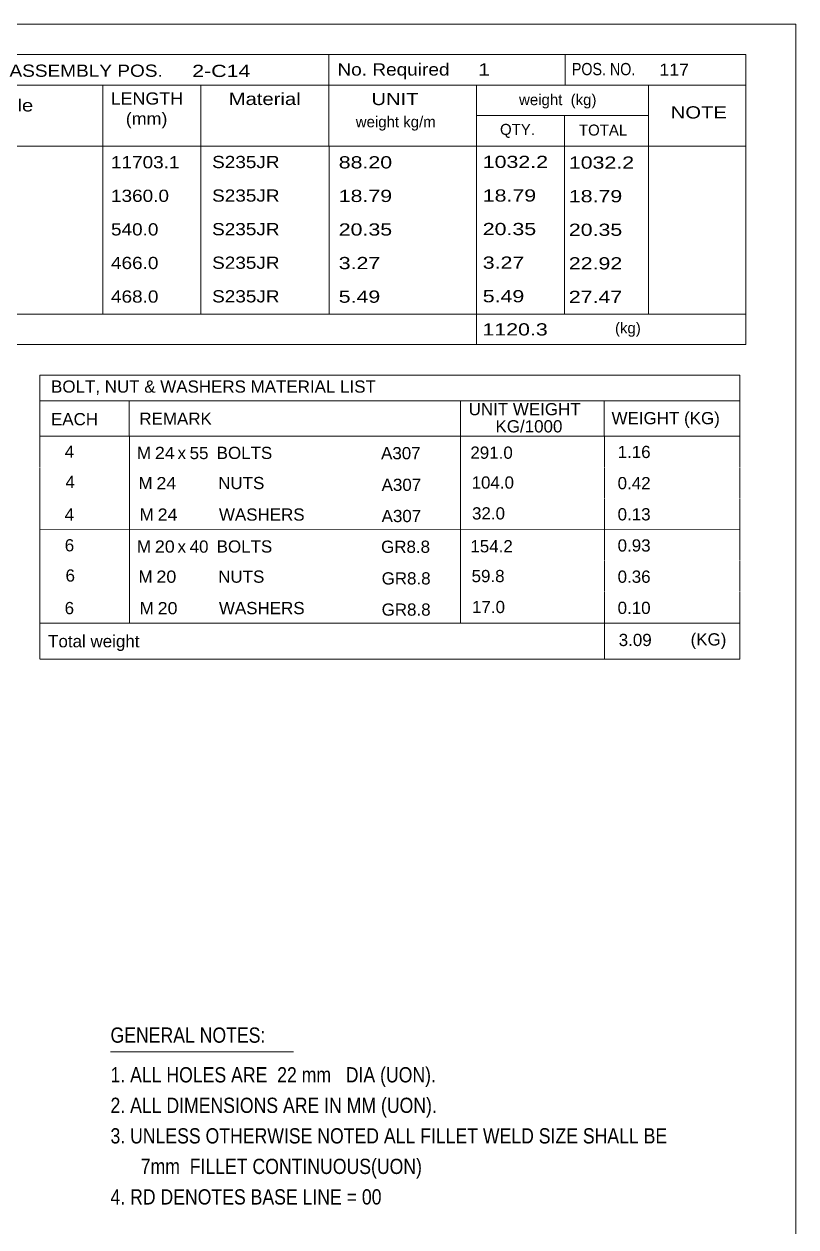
# Model space of a CAD drawing. Header units: millimetres. Extents: x 2 to 579, y 1 to 405.
# Drawn here: x 439.9 to 579, y 188.3 to 405 of the extents above; entities that cross this region are included whole.
import ezdxf

# ---------------------------------------------------------------- set-up
doc = ezdxf.new("R2010")
doc.units = ezdxf.units.MM
doc.linetypes.add('XKITLINE00', pattern=[0])
doc.layers.add('DrawingSheet', color=5, linetype='Continuous', lineweight=0)
doc.layers.add('OtherObjectType', color=7, linetype='Continuous', lineweight=0)
doc.styles.add('ARIAL_NARROW', font='ARIALN.TTF')

# ---------------------------------------------------------------- blocks, each defined once
blk = doc.blocks.new('*A70')
at = {"layer": 'DrawingSheet', "color": 5, "linetype": 'XKITLINE00', "lineweight": 0}
for p, q in [((579, 405), (5, 405)), ((579, 5), (579, 405))]:
    blk.add_line(p, q, dxfattribs=at)
blk = doc.blocks.new('*A71')
at = {"layer": 'OtherObjectType', "color": 7, "linetype": 'XKITLINE00', "lineweight": 0}
for p, q in [((442.76, 341.75), (442.75, 330.75)), ((442.76, 341.75), (568.88, 341.75)), ((568.88, 341.75), (568.88, 330.75)), ((442.75, 337.1), (568.88, 337.1)), ((458.87, 337.11), (458.87, 330.75)), ((518.57, 337.11), (518.57, 330.75)), ((544.47, 337.09), (544.47, 330.75)), ((442.76, 330.72), (442.76, 325.22)), ((442.77, 330.75), (568.88, 330.75)), ((458.92, 330.75), (458.92, 325.13)), ((518.57, 330.75), (518.57, 325.13)), ((544.5, 330.75), (544.5, 325.25)), ((568.88, 330.75), (568.88, 325.25)), ((442.79, 325.13), (442.79, 319.52)), ((458.95, 325.13), (458.95, 319.51)), ((518.57, 325.13), (518.57, 319.51)), ((544.5, 325.13), (544.5, 319.63)), ((568.88, 325.13), (568.88, 319.63)), ((442.79, 319.5), (442.79, 313.93)), ((458.95, 319.51), (458.95, 313.89)), ((518.57, 319.51), (518.57, 313.89)), ((544.5, 319.51), (544.5, 313.9)), ((568.88, 319.51), (568.88, 313.9)), ((568.88, 313.9), (442.75, 313.93)), ((442.76, 313.86), (442.76, 308.36)), ((458.92, 313.89), (458.92, 308.27)), ((518.57, 313.89), (518.57, 308.27)), ((544.5, 313.89), (544.5, 308.39)), ((568.88, 313.89), (568.88, 308.39)), ((442.79, 308.27), (442.79, 302.66)), ((458.95, 308.27), (458.95, 302.66)), ((518.57, 308.27), (518.57, 302.66)), ((544.5, 308.27), (544.5, 302.77)), ((568.88, 308.27), (568.88, 302.77)), ((442.79, 302.64), (442.79, 297.07)), ((458.95, 302.65), (458.95, 297.04)), ((518.57, 302.66), (518.57, 297.04)), ((544.5, 302.65), (544.5, 297.05)), ((568.88, 302.65), (568.88, 297.04)), ((568.88, 297.04), (442.75, 297.07)), ((442.78, 297.04), (442.78, 290.63)), ((442.85, 297.03), (568.87, 297.04)), ((544.5, 297), (544.5, 290.59)), ((568.87, 297.01), (568.87, 290.59)), ((442.77, 290.59), (568.87, 290.59))]:
    blk.add_line(p, q, dxfattribs=at)
at = {"layer": 'OtherObjectType', "color": 7, "style": 'ARIAL_NARROW'}
for s, width, p in [('BOLT, NUT & WASHERS MATERIAL LIST', 1.211571, (444.79, 338.59)), ('UNIT WEIGHT', 1.211571, (520.03, 334.52)), ('EACH', 1.211571, (444.78, 332.72)), ('REMARK', 1.211571, (460.7, 332.81)), (' KG/1000', 1.211571, (524.02, 331.43)), ('WEIGHT (KG)', 1.211571, (545.78, 332.9)), ('4', 1.211571, (447.26, 326.85)), ('M', 1.211571, (460.26, 326.65)), ('24', 1.275, (463.5, 326.63)), ('x', 1.211571, (467.58, 326.63)), ('55', 1.211571, (469.76, 326.62)), ('BOLTS', 1.211571, (474.63, 326.64)), ('A307', 1.211571, (504.25, 326.59)), ('291.0', 1.211571, (520.34, 326.68)), ('1.16', 1.211571, (546.87, 326.81)), ('4', 1.211571, (447.4, 321.41)), ('M', 1.211571, (460.54, 321.21)), ('24', 1.275, (463.78, 321.19)), ('NUTS', 1.211571, (474.91, 321.21)), ('A307', 1.211571, (504.35, 320.89)), ('104.0', 1.211571, (520.56, 321.3)), ('0.42', 1.211571, (546.87, 321.19)), ('4', 1.211571, (447.24, 315.54)), ('M', 1.211571, (460.76, 315.54)), ('24', 1.275, (464, 315.52)), ('WASHERS', 1.211571, (475.04, 315.53)), ('A307', 1.211571, (504.35, 315.27)), ('32.0', 1.211571, (520.64, 315.74)), ('0.13', 1.211571, (546.87, 315.58)), ('6', 1.211571, (447.26, 310)), ('0.93', 1.211571, (546.87, 309.96)), ('M', 1.211571, (460.26, 309.79)), ('20', 1.275, (463.5, 309.77)), ('x', 1.211571, (467.58, 309.77)), ('40', 1.211571, (469.76, 309.76)), ('BOLTS', 1.211571, (474.63, 309.78)), ('GR8.8', 1.211571, (504.25, 309.73)), ('154.2', 1.211571, (520.34, 309.82)), ('6', 1.211571, (447.4, 304.55)), ('M', 1.211571, (460.54, 304.36)), ('20', 1.275, (463.78, 304.34)), ('NUTS', 1.211571, (474.91, 304.35)), ('GR8.8', 1.211571, (504.35, 304.03)), ('59.8', 1.211571, (520.56, 304.45)), ('0.36', 1.211571, (546.87, 304.34)), ('6', 1.211571, (447.24, 298.68)), ('M', 1.211571, (460.76, 298.68)), ('20', 1.275, (464, 298.66)), ('WASHERS', 1.211571, (475.04, 298.68)), ('GR8.8', 1.211571, (504.35, 298.41)), ('17.0', 1.211571, (520.64, 298.88)), ('0.10', 1.211571, (546.87, 298.72)), ('Total weight', 1.211571, (444.26, 292.71)), ('3.09', 1.211571, (547.07, 292.94)), ('(KG)', 1.211571, (560.02, 293.04))]:
    blk.add_text(s, height=2.2, dxfattribs=dict(at, width=width)).set_placement(p)
blk = doc.blocks.new('*A72')
at = {"layer": 'OtherObjectType', "color": 7, "linetype": 'XKITLINE00', "lineweight": 0}
blk.add_line((455.5, 219.82), (488.5, 219.82), dxfattribs=at)
at = {"layer": 'OtherObjectType', "color": 7, "style": 'ARIAL_NARROW', "width": 1.008832}
for s, p in [('GENERAL NOTES:', (455.5, 221.47)), ('1. ALL HOLES ARE  22 mm   DIA (UON).', (455.5, 214.32)), ('2. ALL DIMENSIONS ARE IN MM (UON).', (455.5, 208.82)), ('3. UNLESS OTHERWISE NOTED ALL FILLET WELD SIZE SHALL BE', (455.5, 203.32)), ('7mm  FILLET CONTINUOUS(UON)', (460.95, 197.82)), ('4. RD DENOTES BASE LINE = 00', (455.5, 192.32))]:
    blk.add_text(s, height=2.75, dxfattribs=at).set_placement(p)
blk = doc.blocks.new('*A76')
at = {"layer": 'OtherObjectType', "color": 7, "linetype": 'XKITLINE00', "lineweight": 0}
for p, q in [((393.98, 399.5), (569.98, 399.5)), ((393.98, 399.5), (393.98, 388.5)), ((436.26, 399.42), (436.26, 393.87)), ((494.85, 394), (494.85, 399.5)), ((537.43, 393.96), (537.43, 399.42)), ((569.98, 394), (569.98, 399.5)), ((393.98, 394), (569.98, 394)), ((410.64, 394), (410.64, 383)), ((422.4, 393.98), (422.4, 383.03)), ((454.12, 393.99), (454.13, 383)), ((471.78, 393.98), (471.78, 383)), ((494.85, 393.98), (494.85, 383)), ((521.43, 394), (521.43, 383)), ((552.42, 394), (552.42, 383)), ((569.98, 394), (569.98, 388.5)), ((393.98, 388.5), (393.98, 383)), ((521.45, 388.52), (552.45, 388.52)), ((537.28, 388.52), (537.28, 383)), ((569.98, 388.5), (569.98, 383)), ((393.98, 383), (569.98, 383)), ((393.98, 383), (393.98, 376.95)), ((410.63, 383), (410.63, 376.95)), ((422.44, 382.99), (422.44, 376.95)), ((454.12, 383), (454.11, 376.95)), ((471.79, 383), (471.79, 376.95)), ((494.87, 383), (494.87, 376.95)), ((521.44, 383), (521.44, 376.95)), ((537.33, 382.95), (537.33, 376.95)), ((552.43, 383), (552.43, 376.95)), ((569.98, 383), (569.98, 376.95)), ((393.98, 376.95), (393.98, 370.9)), ((410.63, 376.95), (410.63, 370.9)), ((422.44, 376.94), (422.44, 370.9)), ((454.12, 376.95), (454.11, 370.9)), ((471.79, 376.95), (471.79, 370.9)), ((494.87, 376.95), (494.87, 370.9)), ((521.44, 376.95), (521.44, 370.9)), ((537.33, 376.9), (537.33, 370.9)), ((552.43, 376.95), (552.43, 370.9)), ((569.98, 376.95), (569.98, 370.9)), ((393.98, 370.9), (393.98, 364.85)), ((410.63, 370.9), (410.63, 364.85)), ((422.44, 370.89), (422.44, 364.85)), ((454.12, 370.9), (454.11, 364.85)), ((471.79, 370.9), (471.79, 364.85)), ((494.87, 370.9), (494.87, 364.85)), ((521.44, 370.9), (521.44, 364.85)), ((537.33, 370.85), (537.33, 364.85)), ((552.43, 370.9), (552.43, 364.85)), ((569.98, 370.9), (569.98, 364.85)), ((393.98, 364.85), (393.98, 358.8)), ((410.63, 364.85), (410.63, 358.8)), ((422.44, 364.84), (422.44, 358.8)), ((454.12, 364.85), (454.11, 358.8)), ((471.79, 364.85), (471.79, 358.8)), ((494.87, 364.85), (494.87, 358.8)), ((521.44, 364.85), (521.44, 358.8)), ((537.33, 364.8), (537.33, 358.8)), ((552.43, 364.85), (552.43, 358.8)), ((569.98, 364.85), (569.98, 358.8)), ((393.98, 358.8), (393.98, 352.75)), ((410.63, 358.8), (410.63, 352.75)), ((422.44, 358.79), (422.44, 352.75)), ((454.12, 358.8), (454.11, 352.75)), ((471.79, 358.8), (471.79, 352.75)), ((494.87, 358.8), (494.87, 352.75)), ((521.44, 358.8), (521.44, 352.75)), ((537.33, 358.75), (537.33, 352.75)), ((552.43, 358.8), (552.43, 352.75)), ((569.98, 358.8), (569.98, 352.75)), ((393.98, 352.75), (569.98, 352.75)), ((393.98, 352.75), (393.98, 347.25)), ((521.44, 352.75), (521.44, 347.25)), ((569.98, 352.75), (569.98, 347.25)), ((393.98, 347.25), (569.98, 347.25))]:
    blk.add_line(p, q, dxfattribs=at)
at = {"layer": 'OtherObjectType', "color": 7, "style": 'ARIAL_NARROW'}
for s, height, width, p in [('BILL OF MATERIALS', 2.2, 1.36, (395.25, 395.16)), ('ASSEMBLY POS.', 2.2, 1.36, (437.3, 395.5)), ('2-C14', 2.2, 1.525501, (470.23, 395.46)), ('No. Required', 2.2, 1.36, (496.39, 395.72)), ('1', 2.2, 1.525501, (521.75, 395.72)), ('POS. NO.', 2.2, 1.02, (538.63, 395.79)), ('117', 2.2, 1.270501, (554.4, 395.69)), ('LENGTH', 2.2, 1.275, (455.54, 390.49)), ('Material', 2.2, 1.445, (476.81, 390.41)), ('UNIT', 2.2, 1.445, (502.52, 390.4)), ('weight  (kg)', 1.98, 1.19, (529.11, 390.39)), ('POS. NO.', 2.2, 1.02, (395.53, 388.74)), ('QTYN.', 2.2, 1.02, (412.42, 388.84)), ('Profile', 2.2, 1.445, (431.26, 389.25)), ('NOTE', 2.2, 1.445, (556.44, 387.99)), ('(mm)', 2.2, 1.275, (458.26, 386.86)), ('weight kg/m', 1.98, 1.19, (499.69, 386.4)), ('QTY.', 1.98, 1.19, (525.68, 385.03)), ('TOTAL', 1.98, 1.19, (539.9, 384.91)), ('117', 2.2, 1.270501, (395.89, 379.12)), ('1', 2.2, 1.525501, (415.71, 378.91)), ('IPE500-J', 1.98, 1.355501, (423.56, 379.04)), ('11703.1', 2.2, 1.355501, (455.59, 379.01)), ('S235JR', 2.2, 1.355501, (473.81, 379.05)), ('88.20', 2.2, 1.525501, (496.62, 378.99)), ('1032.2', 2.2, 1.525501, (522.57, 379.07)), ('1032.2', 2.2, 1.525501, (538.08, 378.94)), ('206', 2.2, 1.270501, (395.89, 373.07)), ('1', 2.2, 1.525501, (415.71, 372.86)), ('PL8*220', 1.98, 1.355501, (423.56, 372.99)), ('1360.0', 2.2, 1.355501, (455.59, 372.96)), ('S235JR', 2.2, 1.355501, (473.81, 373)), ('18.79', 2.2, 1.525501, (496.62, 372.94)), ('18.79', 2.2, 1.525501, (522.57, 373.02)), ('18.79', 2.2, 1.525501, (538.08, 372.89)), ('228', 2.2, 1.270501, (395.89, 367.02)), ('1', 2.2, 1.525501, (415.71, 366.81)), ('PL20*240', 1.98, 1.355501, (423.56, 366.94)), ('540.0', 2.2, 1.355501, (455.59, 366.91)), ('S235JR', 2.2, 1.355501, (473.81, 366.95)), ('20.35', 2.2, 1.525501, (496.62, 366.89)), ('20.35', 2.2, 1.525501, (522.57, 366.97)), ('20.35', 2.2, 1.525501, (538.08, 366.84)), ('392', 2.2, 1.270501, (395.89, 360.97)), ('7', 2.2, 1.525501, (415.71, 360.76)), ('PL10*90', 1.98, 1.355501, (423.56, 360.89)), ('466.0', 2.2, 1.355501, (455.59, 360.86)), ('S235JR', 2.2, 1.355501, (473.81, 360.9)), ('3.27', 2.2, 1.525501, (496.62, 360.84)), ('3.27', 2.2, 1.525501, (522.57, 360.92)), ('22.92', 2.2, 1.525501, (538.08, 360.79)), ('416', 2.2, 1.270501, (395.89, 354.92)), ('5', 2.2, 1.525501, (415.71, 354.71)), ('PL10*150', 1.98, 1.355501, (423.56, 354.84)), ('468.0', 2.2, 1.355501, (455.59, 354.81)), ('S235JR', 2.2, 1.355501, (473.81, 354.85)), ('5.49', 2.2, 1.525501, (496.62, 354.79)), ('5.49', 2.2, 1.525501, (522.57, 354.87)), ('27.47', 2.2, 1.525501, (538.08, 354.74)), ('1120.3', 2.2, 1.525501, (522.52, 348.89)), ('(kg)', 1.98, 1.19, (546.4, 349.26)), ('Total Weight', 2.2, 1.445, (395.4, 348.74))]:
    blk.add_text(s, height=height, dxfattribs=dict(at, width=width)).set_placement(p)

msp = doc.modelspace()

# ---------------------------------------------------------------- block references
at = {"lineweight": 0}
for name in ['*A70', '*A76', '*A71', '*A72']:
    msp.add_blockref(name, (0, 0), dxfattribs=at)

doc.saveas('drawing.dxf')
